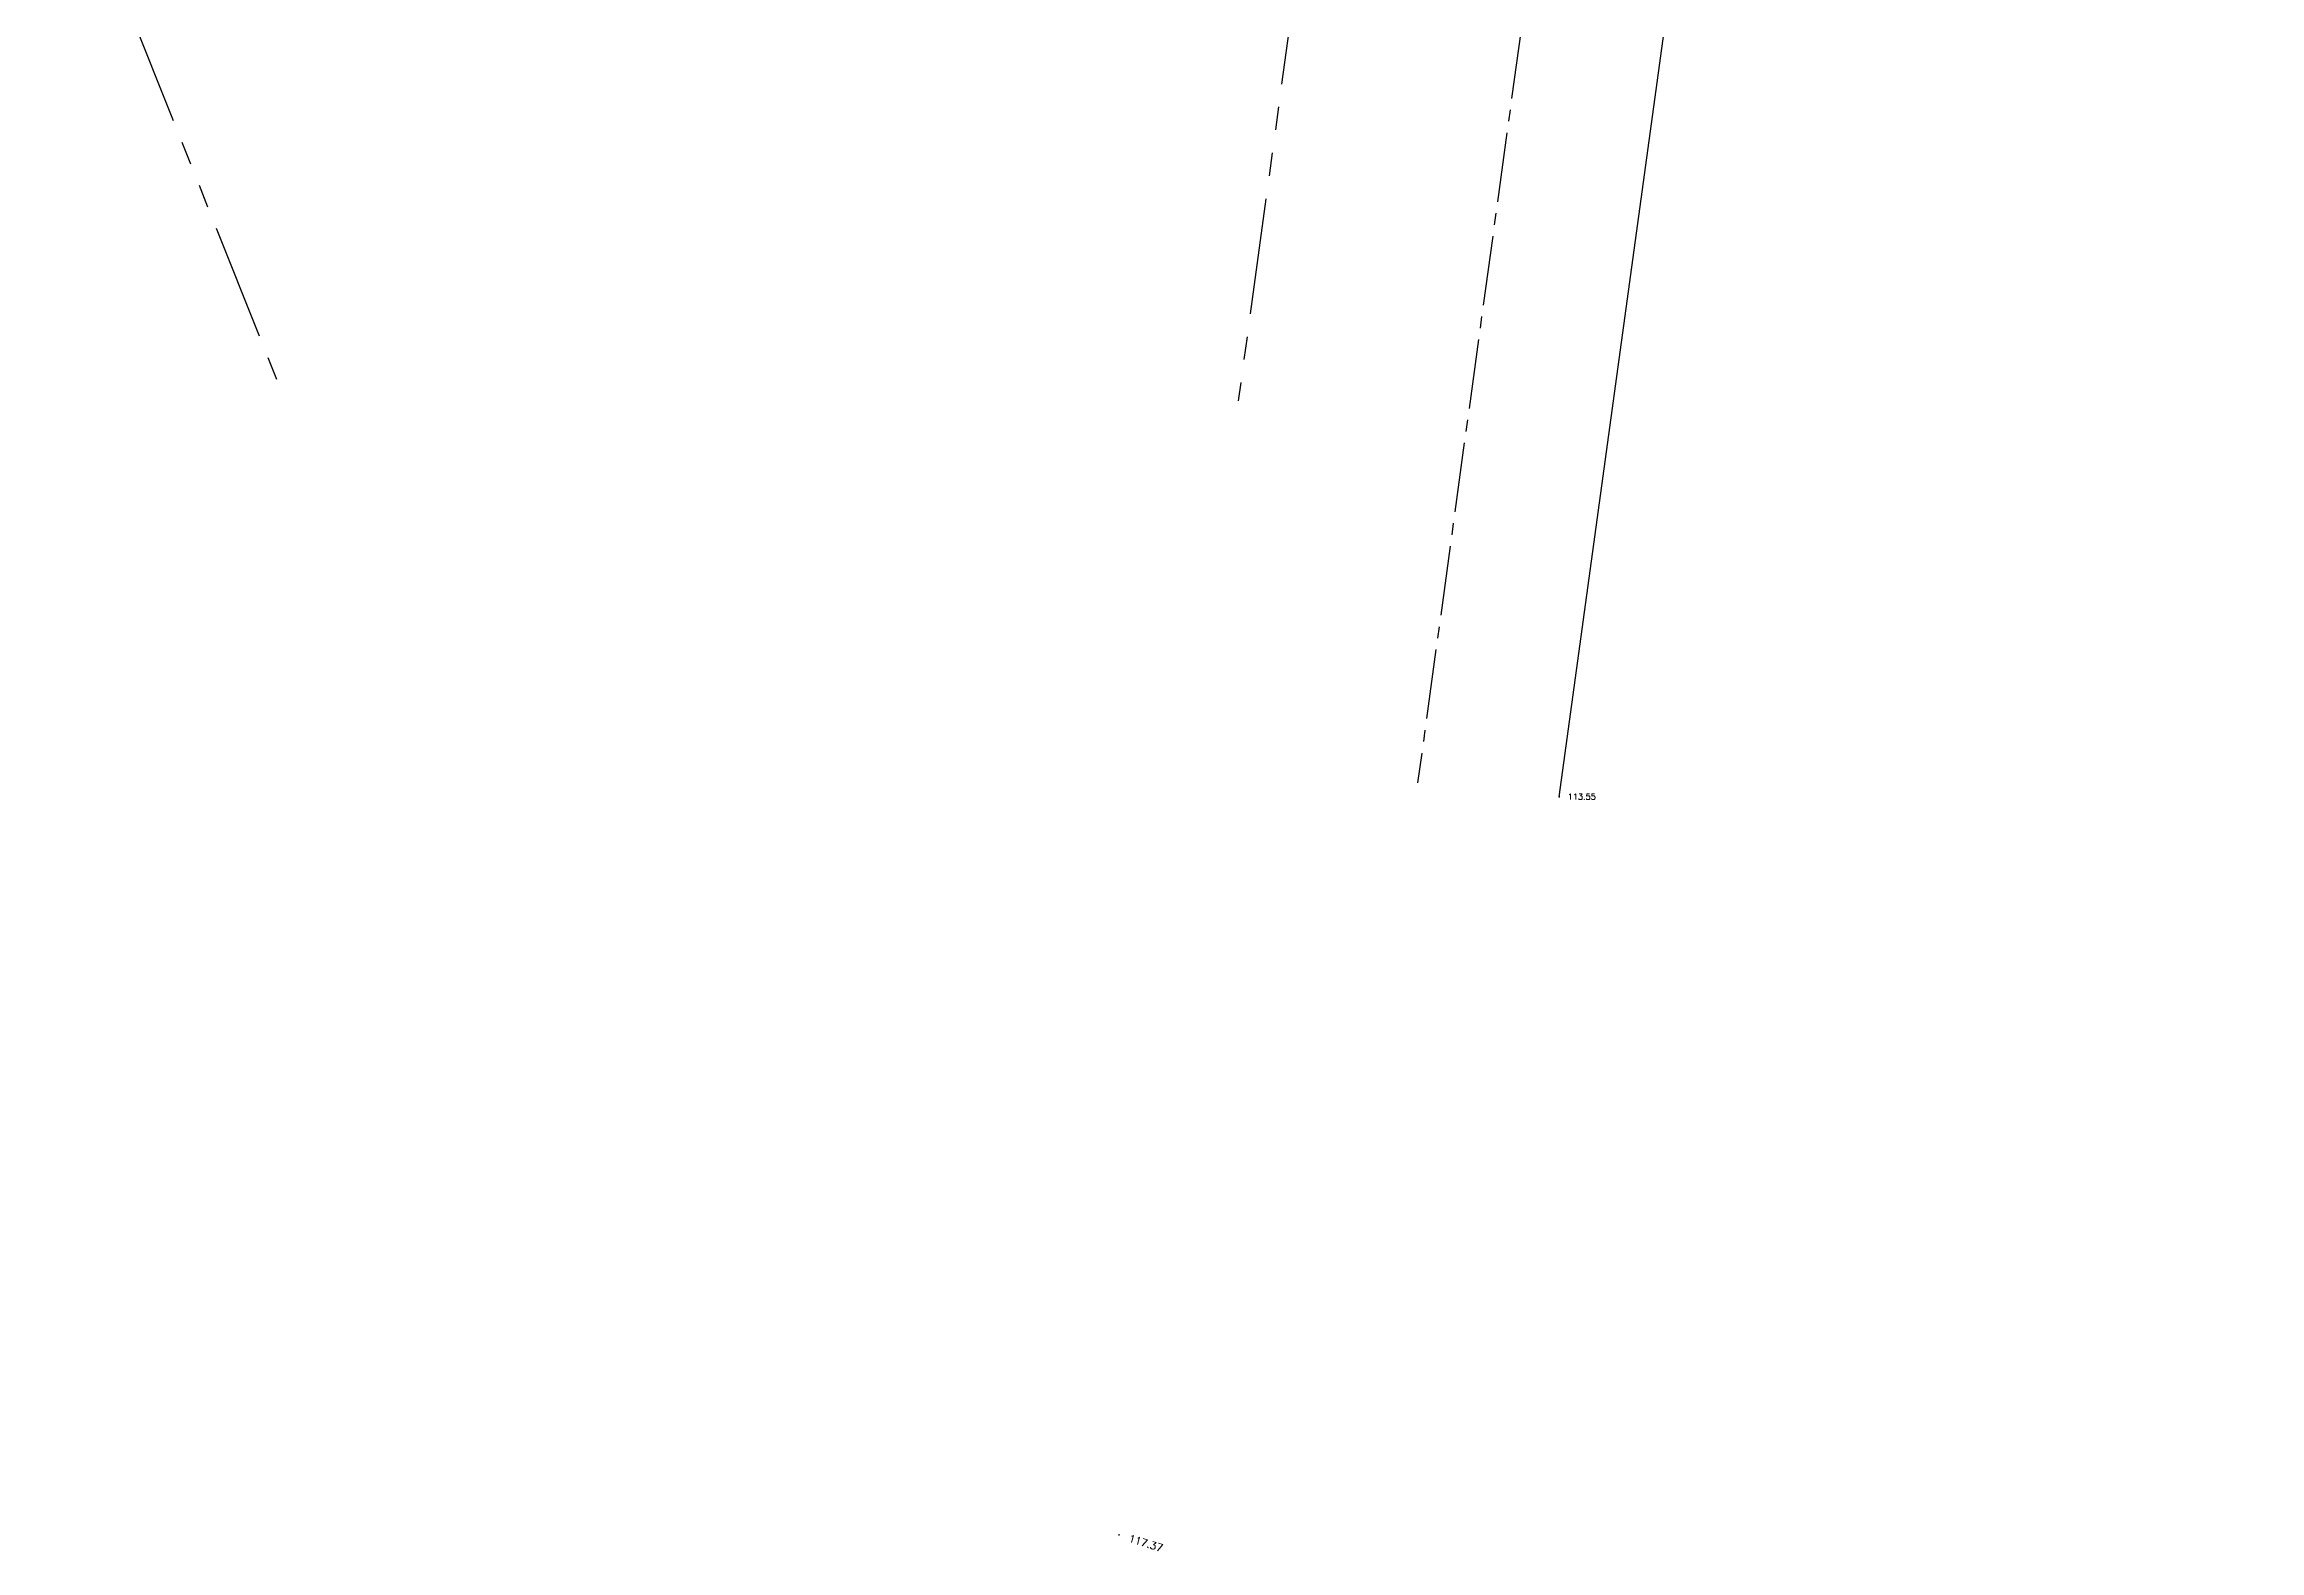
# Model space of a CAD drawing. Extents: x 3812 to 5524, y 4309 to 5867.
# Drawn here: x 4945 to 5183.8, y 4308.8 to 4471.2 of the extents above; entities that cross this region are included whole.
import ezdxf

# ---------------------------------------------------------------- set-up
doc = ezdxf.new("R2010")
doc.units = 0
doc.header["$LTSCALE"] = 10
doc.header["$MEASUREMENT"] = 0
doc.header["$PDMODE"] = 2
doc.header["$PDSIZE"] = 0.05
doc.linetypes.add('CENTER2', pattern=[1.125, 0.75, -0.125, 0.125, -0.125])
doc.linetypes.add('PHANTOM', pattern=[2.5, 1.25, -0.25, 0.25, -0.25, 0.25, -0.25])
doc.layers.get('0').update_dxf_attribs({"linetype": 'CONTINUOUS'})
for name, color, linetype in [('BNDRY-REC', 4, 'PHANTOM'), ('CENTER', 7, 'CENTER2'), ('CRBSPLT', 6, 'CONTINUOUS'), ('ELEV', 7, 'CONTINUOUS'), ('PNTS-FIELD5-12-16', 3, 'CONTINUOUS')]:
    doc.layers.add(name, color=color, linetype=linetype)
doc.styles.add('S6', font='SIMPLEX', dxfattribs={"height": 0.083333})

# ---------------------------------------------------------------- blocks, each defined once
blk = doc.blocks.new('POINT')
blk.add_point((0, 0))
at = {"layer": 'ELEV', "style": 'S6'}
blk.add_attdef('ELEV', (0.119, -0.04), '', height=0.0833, dxfattribs=at)

msp = doc.modelspace()

# ---------------------------------------------------------------- linework, layer by layer
at = {"layer": 'BNDRY-REC'}
for p, q in [((4945.02, 4497.82), (4970.73, 4433.39)), ((5080.08, 4479.32), (5073.7, 4432.79))]:
    msp.add_line(p, q, dxfattribs=at)
at = {"layer": 'CENTER'}
msp.add_line((5168.37, 4940.94), (5093.04, 4391.57), dxfattribs=at)
at = {"layer": 'CRBSPLT'}
msp.add_line((5108.3, 4390.08), (5183.79, 4940.54), dxfattribs=at)

# ---------------------------------------------------------------- block references
ref = msp.add_blockref('POINT', (5108.31, 4390.08), dxfattribs=dict(at, xscale=7.68, yscale=7.68, zscale=7.68, rotation=0.00916666666666582))
ref.add_attrib('ELEV', '113.55', (5109.22, 4389.77), dxfattribs={"layer": 'ELEV', "height": 0.64, "rotation": 0.0092, "style": 'S6'})
at = {"layer": 'PNTS-FIELD5-12-16'}
ref = msp.add_blockref('POINT', (5060.85, 4310.51), dxfattribs=dict(at, xscale=9.6, yscale=9.6, zscale=9.6, rotation=342.3291666666667))
ref.add_attrib('ELEV', '117.37', (5061.82, 4309.79), dxfattribs={"layer": 'ELEV', "height": 0.8, "rotation": 342.3292, "style": 'S6'})

doc.saveas('drawing.dxf')
